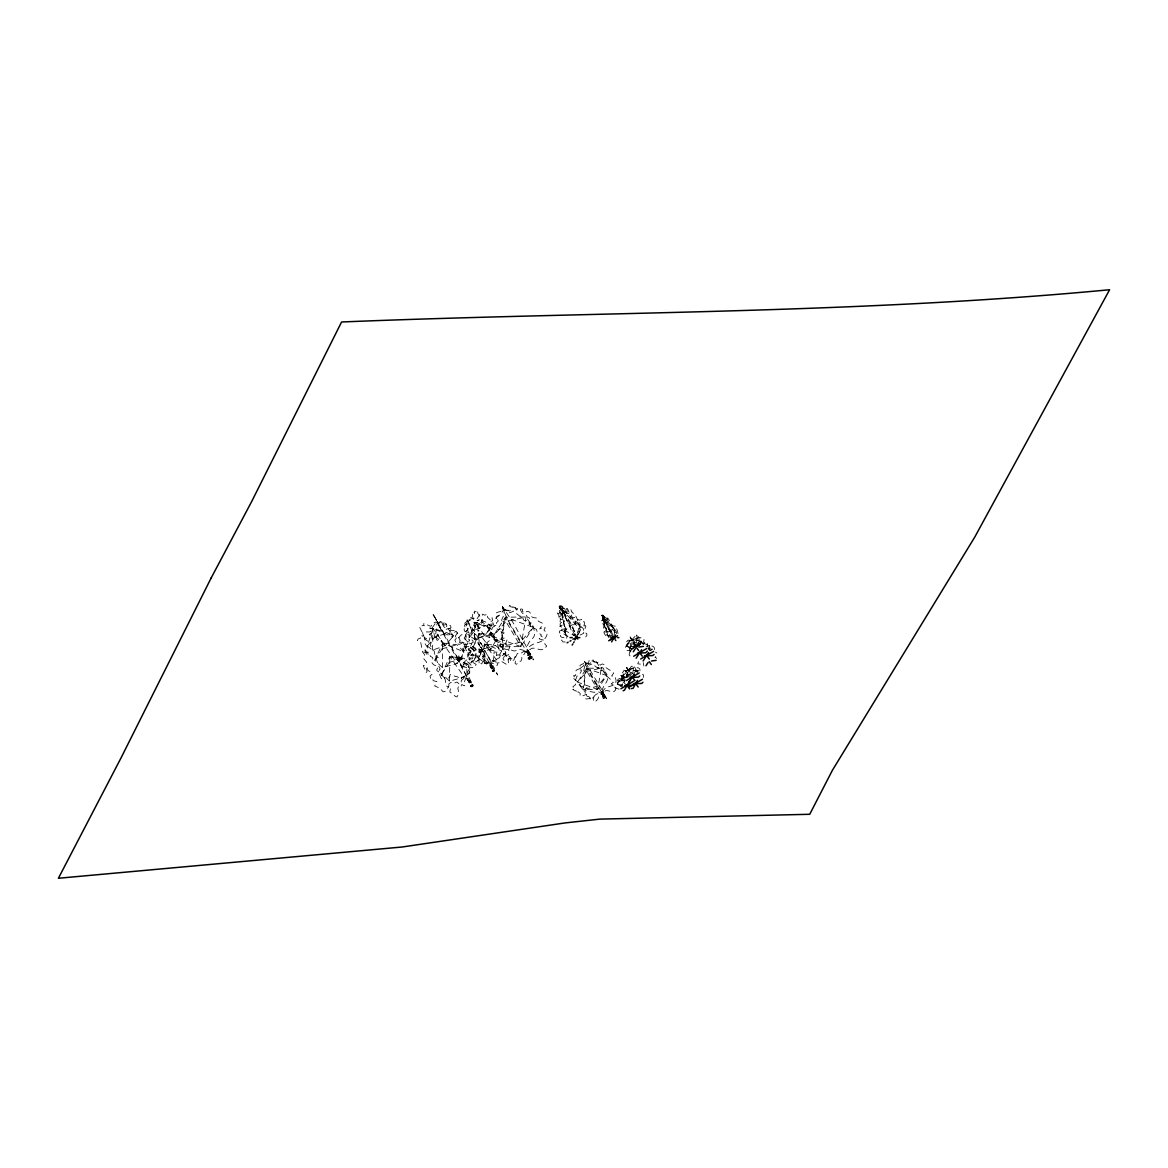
<?xml version="1.0" encoding="UTF-8"?>
<svg xmlns="http://www.w3.org/2000/svg" width="1168" height="1168" viewBox="0 0 1168 1168"><rect width="100%" height="100%" fill="white"/><g stroke="black" fill="none" stroke-linecap="round" stroke-linejoin="round"><path stroke-width="0.75" stroke-dasharray="5 3.75" d="M474.675 639.378L474.748 622.164L485.742 625.683L490.122 628.764L484.589 635.611L474.675 639.378L470.295 636.297L474.748 622.164L490.122 628.764M442.351 667.585L442.672 642.999L456.878 644.736L464.382 652.094L457.111 663.512L442.351 667.585L434.846 660.241L442.672 642.999L464.382 652.094M449.505 681.163L449.826 656.577L464.032 658.314L471.536 665.658L464.265 677.075L449.505 681.163L442 673.805L449.826 656.577L471.536 665.658M432.554 650.123L433.007 628.34L447.329 632.866L452.556 637.027L445.169 645.656L432.554 650.123L427.327 645.962L433.007 628.34L452.556 637.027M630.749 650.43L631.231 648.532L636.107 647.057C640.035 644.459 640.079 636.02 636.969 635.903C636.239 632.457 636.137 639.962 636.107 636.064C635.596 636.91 635.845 634.735 635.115 636.195C634.604 637.407 631.216 638.881 632.019 642.137C629.026 642.502 631.654 647.247 629.727 647.335C632.589 651.569 625.376 655.277 632.122 656.679M643.203 662.548L643.845 665.979M604.498 619.624L601.418 614.952L603.053 619.113L602.192 619.945L603.491 619.274L601.243 615.784L602.659 615.434L604.44 617.536L605.769 617.273L606.44 620.106L607.725 617.872L612.47 625.771L615.2 626.136L614.178 628.939L610.864 624.646L608.762 624.369L608.484 621.887C604.542 612.616 606.718 623.916 604.513 616.748C603.447 617.04 605.608 620.354 607.9 620.821C609.185 624.749 613.185 624.267 611.842 628.559C614.791 625.172 613.682 630.457 615.478 633.596M467.01 675.25C473.274 668.344 467.507 670.768 468.908 665.322L467.302 664.563L463.054 666.256L463.185 664.942C465.667 661.395 466.952 664.972 469.478 662.869L471.463 662.825L471.96 661L473.974 661.146L475.245 657.847C480.501 654.357 474.12 654.854 471.434 654.299C470.675 655.496 473.901 657.073 473.682 654.971C470.193 654.357 478.763 645.86 474.734 650.751C474.88 654.314 473.215 649.904 472.938 648.444C469.609 650.415 470.062 642.02 473.157 642.488C473.639 638.443 468.937 640.896 469.39 636.823C469.697 634.735 471.332 627.829 468.602 632.954L467.288 629.056L467.974 627.493C466.295 624.135 466.485 618.441 471.011 617.273L472.398 617.346L473.025 611.74L474.617 613.317L474.558 611.112L475.989 611.901L477.391 610.192L477.887 613.477L483.362 621.318L485.085 621.478L486.56 625.406L488.166 625.274L488.677 623.96L490.925 627.333L491.261 629.216L488.399 626.968L491.232 633.684L492.692 633.217L494.298 635.231L494.648 640.794L496.809 640.473L498.809 649.583L496.882 652.27L494.108 651.875L493.933 655.847C491.918 656.796 495.363 662.971 492.035 660.212L489.991 662.387L493.874 668.753M624.617 680.199L624.836 681.046M636.472 646.313L633.786 641.933M434.846 660.241L442.117 648.809L442.672 642.999L457.111 663.512M442 673.805L449.271 662.387L449.826 656.577L464.265 677.075M621.537 676.447L622.632 678.783L623.989 676.287L626.617 677.425L626.895 675.951L626.968 677.571M625.391 680.097L623.113 678.068L622.179 686.93L617.273 684.536L620.135 679.353L627.917 676.564L620.135 679.353L626.982 685.426M632.808 673.688L633.363 668.359L638.283 670.768L636.122 674.651M613.988 636.005C615.536 622.602 617.463 630.311 618.018 633.684M472.836 647.189L478.135 638.195L479.026 633.319L489.786 634.677L496.137 640.166L490.837 649.16L479.187 652.678L472.836 647.189L479.026 633.319L496.137 640.166M478.471 657.876L483.771 648.882L484.662 644.006L495.422 645.364L501.773 650.853L496.473 659.847L484.822 663.366L478.471 657.876L484.662 644.006L501.773 650.853M561.852 613.477C559.428 615.755 558.976 612.09 561.063 611.725C559.195 611.156 558.333 606.484 561.837 606.893C564.743 611.287 565.56 610.893 566.889 613.609L569.692 613.448L570.904 615.551C567.429 621.245 576.715 617.449 575.211 621.58C576.364 625.449 582.409 623.654 581.197 627.085C585.927 628.822 581.299 632.443 586.73 633.421L586.905 635.48L585.475 637.129M638.619 661.672L637.743 663.818L643.072 664.461M634.312 673.25L635.085 671.877M656.533 658.475L655.613 657.058M564.319 613.448L561.72 608.922L564.962 630.472L576.306 636.823L579.824 624.573L561.662 609.054L559.808 605.696L563.107 612.222M575.006 635.1L561.253 609.477L559.384 608.251M647.408 646.853C647.773 640.327 647.32 646.05 645.291 645.028M643.291 677.498L643.51 674.754L642.298 674.651M654.401 649.627C655.467 646.415 650.518 644.663 650.109 646.97C650.999 644.911 647.495 645.816 646.065 646.999M643.626 644.079L644.721 642.342L644.751 643.86M635.348 671.469C636.604 667.687 633.83 667.074 633.1 665.41C631.932 668.665 632.954 665.074 631.216 666.432C631.129 667.892 626.048 672.374 624.004 670.213C623.303 673.118 623.143 670.33 621.61 674.739C626.72 676.389 619.493 674.885 622.821 677.849C624.004 678.958 624.457 680.491 624.719 680.448M648.342 648.853C652.036 650.751 648.766 641.962 645.408 644.167M616.573 633.698C617.39 630.691 611.404 625.814 615.229 632.574L602.98 617.054C600.98 611.258 602.075 620.164 603.637 620.967C599.841 618.106 602.863 623.493 602.046 621.785C605.053 619.128 602.907 621.332 604.265 624.34C607.229 628.165 606.323 633.801 608.864 637.538M466.149 677.133L464.411 681.893L465.054 684.185C464.806 688.886 461.389 681.543 461.126 686.215L458.703 685.85L457.812 688.448C459.053 690.23 458.206 699.092 455.564 696.537L451.271 692.945C447.636 692.668 452.804 687.149 448.833 686.58L448.892 683.864L450.877 682.462L453.272 683.543L456.951 682.024L459.243 684.083L461.185 683.265L461.272 680.535L465.565 676.885L469.638 683.441M643.115 644.196C641.933 643.729 645.67 639.874 643.145 638.137C640.181 636.005 640.006 639.728 639.48 637.48C637.173 636.677 634.969 638.838 631.406 640.166C628.048 640.838 634.56 638.794 636.18 640.195C640.4 640.852 639.582 640.925 643.933 644.167M636.487 671.469L637.436 671.542M630.063 652.007L632.209 648.123M639.086 645.773L641.962 640.59L637.042 638.181L632.238 639.699L629.26 640.969L626.398 646.167L631.304 648.561L639.086 645.773L632.238 639.699L626.398 646.167L636.107 647.057L641.962 640.59L632.238 639.699L631.304 648.561L632.122 648.532M577.182 635.45L580.7 629.99L579.824 624.573L571.955 624.822L564.962 630.472L565.838 635.888L561.662 609.054L580.7 629.99L573.707 635.64L561.662 609.054L571.955 624.822L576.306 636.823M479.216 650.722L479.26 651.919L482.326 650.941L481.055 652.605L481.639 650.24L478.895 651.116M654.941 657.555L655.598 656.723M470.295 636.297L475.829 629.45L485.742 625.683M427.327 645.962L434.715 637.334L447.329 632.866M632.399 649.423L635.903 645.554L640.706 644.035L632.925 646.824L635.903 645.554M623.113 678.068L617.273 684.536L622.121 684.974M649.758 649.831L650.226 650.576L651.598 649.7M636.326 647.043C650.138 638.969 637.859 644.4 635.888 645.904C631.581 647.787 636.049 643.962 638.02 645.919M580.058 635.056L583.401 633.479L585.898 626.019L585.066 625.449L582.686 627.114L584.701 623.843L584.058 621.478L578.467 624.997L578.437 623.566L581.795 619.566L578.846 620.164C576.131 615.361 574.16 632.501 575.269 619.113C576.014 615.171 571.765 620.631 571.313 614.368C567.429 613.054 568.13 603.593 565.093 611.506C565.706 607.053 563.078 608.017 562.786 609.01C562.012 606.937 560.844 603.433 559.983 607.973C562.815 614.806 562.129 614.894 562.261 622.164C556.654 624.369 563.721 626.413 561.428 630.632C558.596 630.078 558.538 633.64 561.224 633.26C562.757 634.735 557.837 635.494 562.056 637.48C568.407 636.852 558.946 640.312 562.392 640.955L562.874 641.918L565.385 642.035M478.135 638.195L489.786 634.677M483.771 648.882L495.422 645.364M630.735 650.737L630.019 650.941L630.881 651.131M442.117 648.809L456.878 644.736M449.271 662.387L464.032 658.314M629.26 674.564C625.449 672.87 627.946 677.966 626.749 674.17C626.632 674.155 625.303 674.608 624.836 675.367C623.216 681.002 618.295 678.024 624.909 677.834M651.175 650.138L649.627 650.634M619.113 689.105C617.23 688.682 614.923 688.405 614.003 685.85C615.974 683.703 607.418 684.842 613.317 682.623C611.477 678.871 605.331 676.564 603.812 671.819L602.031 670.125L599.87 670.534L598.293 667.293L596.921 667.527L592.337 663.833L589.621 665.015L584.35 661.57L585.796 663.745L584.263 660.431L603.272 692.098L602.688 691.573L605.579 696.829L603.082 698.274C603.403 690.96 595.505 693.223 594.118 696.537C592.176 697.544 582.817 701.676 585.796 696.303C589.168 691.544 582.365 697.427 579.985 696.011L580.189 693.383L578.16 691.821L575.547 692.77L576.32 691.047L572.773 689.587L575.036 688.186L572.816 686.813L575.722 684.55L574.86 681.397L576.101 678.681C576.174 674.958 580.35 675.089 581.387 670.899L581.168 669.76L579.255 670.578L579.751 668.592L583.241 666.125L585.095 662.738L589.884 663.716L592.468 660.738L597.111 662.971L598.527 661.906L600.089 665.205C602.732 663.701 602.046 663.672 604.119 664.68L605.272 667.001C607.01 668.87 611.93 670.739 613.696 673.235C608.981 678.462 614.032 674.578 614.894 676.608C615.916 678.842 617.799 683.455 612.674 685.514C606.834 687.061 599.199 689.631 605.404 696.318C610.995 706.728 594.41 679.63 604.907 698.041L585.168 664.446M629.406 675.703L628.063 675.44L627.756 676.768M655.438 652.124L656.839 652.956M630.457 647.306C624.5 646.707 625.26 640.692 626.997 641.816C626.647 640.998 629.187 638.546 630.676 641.509C628.734 640.531 620.106 652.255 630.384 650.459M621.318 685.674C617.025 685.952 614.529 678.915 618.339 680.725C616.456 679.25 619.697 678.623 620.062 678.389C624.5 681.105 617.945 679.791 617.376 682.711C618.85 683.776 615.799 684.871 615.536 689.952C613.185 694.537 606.966 688.39 604.455 691.485L602.104 691.471L605.55 697.427L603.111 697.5C602.746 690.755 597.885 694.843 598.366 698.128C597.593 699.982 592.643 705.005 593.578 699.223C594.41 693.748 592.41 700.201 590.19 699.851C590.22 694.405 586.686 698.143 586.511 694.916C582.861 695.106 587.27 691.281 584.029 691.018C585.285 684.93 583.139 678.71 585.299 672.374L584.92 671.162L584.015 672.374L583.839 670.125L585.387 663.263L588.511 663.205L589.314 659.54L592.468 661.219L593.023 659.832L594.673 663.161L595.738 660.957L598.031 664.271C598.396 667.278 601.257 663.745 601.476 667.804C606.396 666.49 601.929 677.513 605.097 671.804C614.178 682.769 595.826 686.098 604.966 696.595L603.871 698.566C603.754 693.12 597.228 689.981 594.293 692.361L585.606 690.682L585.139 689.762L587.124 687.266L584.978 687.762L580.408 685.981C580.029 681.455 576.058 681.908 573.284 677.951C576.934 678.155 574.495 677.221 573.43 675.688C577.926 675.922 574.598 674.243 575.342 671.527C577.518 668.038 579.007 670.344 581.547 667.059C577.459 664.928 581.649 665.38 584.204 662.855C584.803 660.796 586.599 667.337 585.197 664.446M647.758 648.766L652.62 649.218L647.7 646.809M638.283 670.768L628.559 669.877L625.581 671.147L622.719 676.345L627.625 678.739L627.873 668.928M630.822 677.075L622.719 676.345L628.559 669.877L633.363 668.359L625.581 671.147L631.289 676.214M630.705 651.613C627.128 648.576 631.45 647.335 631.129 647.32C630.501 646.05 632.822 645.364 634.239 646.707M561.706 613.58C556.158 611.74 561.574 607.156 562.932 612.163M630.224 637.027L633.844 642.108M634.823 644.152L633.64 642.677L634.823 644.152M626.924 667.76L627.888 669.06M621.318 676.082L622.091 677.221L620.894 675.265L622.705 677.002L621.391 680.024L624.778 681.002M567.998 636.589L562.786 633.173L562.757 632.355L565.268 632.706L564.64 631.8L560.056 629.464L565.779 628.924L559.589 626.165L562.217 625.187L562.246 624.019L560.012 621.493L560.582 618.544L558.1 616.66L559.355 616.427L557.282 612.952L558.83 613.696L561.589 612.966L561.005 615.901L558.319 616.967L559.326 619.128C568.276 619.697 562.626 624.281 565.137 627.085C567.794 629.917 563.852 634.472 566.903 635.407L566.757 638.312L568.115 639.568M612.251 637.056L607.667 635.567L602.98 617.054L614.777 629.815L610.776 629.946L607.229 632.822L607.667 635.567L611.667 635.45L602.98 617.054L607.229 632.822L609.842 634.706M602.031 615.492C603.389 612.908 605.871 621.157 602.133 615.113M631.581 674.505L628.603 669.994L634.268 674.943M491.903 669.147C490.648 661.833 484.413 661.73 481.771 657.277L481.961 656.255L484.764 655.759L483.888 655.014C481.216 653.525 480.603 658.095 478.5 655.832L477.245 656.81L478.369 658.314L477.96 656.153L472.164 654.547L473.186 651.671L468.952 650.372L468.164 648.211C473.288 642.517 472.923 644.079 468.091 642.955C468.821 640.414 462.659 639.422 464.484 637.29C465.652 634.574 473.23 640.152 468.076 634.326C459.9 632.618 474.004 627.391 465.36 628.355L464.528 625.128L466.689 624.194L464.864 621.829L467.974 621.464L476.34 634.531L494.677 668.826M626.676 677.382C626.559 676.009 627.377 670.68 629.64 668.782C631.1 670.403 634.195 665.541 635.582 668.023C634.866 667.892 641.217 666.271 639.933 671.527M631.392 638.458L632.034 639.451L631.508 638.575M502.926 607.637L502.328 606.367L513.686 623.61L531.192 655.35M480.997 647.32L482.399 649.539L480.968 647.306M470.631 627.537C471.857 633.348 483.26 651.54 492.458 668.607M608.951 637.027L606.426 634.779L607.637 634.458L607.214 633.786L604.586 632.049L607.462 631.684L604.06 629.786L605.053 628.063L602.148 622.281L602.6 623.712C606.907 624.997 603.024 626.413 603.549 628.004C605.126 628.457 605.214 631.976 603.929 631.903C603.608 634.589 608.002 636.385 605.842 638.706M625.274 677.382C618.792 674.651 627.493 672.491 626.486 670.928C627.464 669.206 634.195 669.687 636.326 671.731M636.691 646.707L635.217 644.59M626.544 667.381L630.194 674.578M630.501 674.418L629.829 673.615M630.048 636.983L631.231 638.838L630.443 637.699M621.274 675.805L621.697 676.476L621.259 675.673M564.305 613.477L563.852 612.908L576.642 635.261M607.433 626.544L602.761 616.894L610.776 629.946L613.185 636.034M493.582 669.016L490.458 662.577L494.619 661.176C498.59 664.855 496.152 657.832 499.247 657.847L499.919 656.971C499.378 650.737 509.35 659.044 509.19 652.635L508.606 649.569C512.635 643.232 505.043 647.13 505.817 642.999L507 640.006L506.372 638.779L505.029 637.859L502.985 638.429C502.941 636.706 499.218 629.771 501.379 631.946C507.233 637.684 501.758 625.216 498.225 629.859L496.911 628.734L496.488 625.771L493.699 625.201L492.779 622.369L487.348 617.025L487.655 614.047L484.749 615.2L482.647 614.149L481.99 616.076L479.887 614.324L476.909 619.04L474.631 618.631C470.222 617.784 468.324 620.865 465.054 622.836C463.667 624.968 468.31 624.457 466.076 626.793C463.973 627.172 463.404 630.647 465.214 631.684C472.617 627.712 464.441 633.713 465.623 636.633C465.083 637.903 473.595 640.502 467.682 641.378C458.907 643.218 467.463 646.503 467.828 649.043L468.748 650.123L470.719 647.189C475.084 648.853 459.885 660.665 472.982 657.745C467.346 663.234 480.661 663.818 474.471 665.702L473.332 667.702L469.054 667.103C466.689 665.351 459.214 666.519 466.105 667.366C467.638 668.286 472.763 673.834 467.492 674.126L471.901 683.309M490.837 649.16L479.026 633.319L479.187 652.678M496.473 659.847L484.662 644.006L484.822 663.366M484.589 635.611L474.748 622.164L475.829 629.45M633.888 642.882L635.231 644.721M466.426 675.776L457.725 658.489M532.842 659.234L533.484 659.964L532.958 658.475M635.655 646.415L630.662 638.078M604.25 619.828L603.17 618.003L604.075 619.755M445.169 645.656L433.007 628.34L434.715 637.334M466.908 678.418L469.959 683.572M560.173 606.718C562.115 604.542 563.195 607.491 563.531 609.287C564.261 608.586 569.02 608.163 566.495 612.032C568.568 613.448 571.006 605.973 571.517 611.901C573.955 611.813 572.159 615.448 575.795 616.062C578.963 621.595 577.08 623.946 579.824 626.004L579.591 632.049L577.722 635.115M502.941 607.637C505.262 609.462 499.86 615.901 496.064 617.682C494.517 623.07 497.232 617.361 498.327 620.88L496.4 622.953L496.269 625.771C491.159 626.851 492.662 628.413 491.013 631.684L489.45 633.698C488.195 636.954 490.21 638.327 490.487 639.801L486.457 642.94L489.684 644.269L486.399 646.795L488.034 648.342L491.305 648.809L490.356 650.576C492.516 650.138 498.21 650.649 496.385 655.686C498.984 653.058 500.342 657.015 502.839 655.365L504.182 653.394L506.138 653.014L503.028 658.81L503.656 660.124L506.868 659.949L510.474 657.832L511.584 658.971L513.438 658.431L515.979 656.416L517.424 653.365L520.286 653.861L523.673 651.364L525.264 651.51L527.761 655.642M462.017 666.344C463.214 668.636 459.769 662.11 462.046 666.548M603.038 617.478L602.951 617.084M622.602 677.309L622.427 677.119M530.579 655.847L526.403 650.007L529.367 655.555M496.21 672.71L497.699 674.987L496.225 671.95M472.719 629.435L473.39 630.647L472.821 629.61M474.821 634.049C476.369 636.458 473.507 631.727 474.748 633.742M469.682 683.105L465.623 676.287L461.594 677.265C462.075 683.003 457.812 674.87 455.316 676.652C453.899 675.352 448.731 672.301 449.841 676.564L449.038 677.79L445.198 678.637L438.219 671.483C433.591 669.833 442.176 666.665 434.715 665.351L432.496 663.672C429.926 660.548 436.087 658.226 430.335 656.387C428.525 648.284 427.941 654.956 423.327 651.598C422.451 648.196 428.539 651.7 427.955 653.759C429.912 661 422.349 647.452 425.94 649.948L427.984 648.196L424.772 643.261C426.218 638.589 421.064 630.472 419.356 626.588C422.32 627.026 421.692 624.559 424.291 625.785C420.86 619.011 432.569 630.019 431.561 624.632L435.241 622.091L438.453 623.478C443.271 621.186 442.249 626.515 445.154 627.727L447.402 627.931L450.614 631.99C439.927 632.428 461.316 635.231 455.126 639.553L454.907 640.166C457.053 647.072 460.586 638.954 465.112 643.816C463.331 646.678 467.959 651.671 465.959 651.218C463.55 649.89 468.879 644.809 464.733 643.072L462.981 642.269C460.907 644.283 456.469 646.211 458.09 641.349L460.294 641.071L459.623 639.232C458.148 636.166 456.338 626.004 453.856 634.706C451.885 641.539 452.074 629.523 450.366 628.953C448.103 626.968 442.57 633.012 446.921 625.931L446.264 623.916L444.249 622.748L443.081 624.311C438.92 617.711 441.154 624.457 435.08 623.756L431.109 629.231C432.832 635.377 419.385 628.311 423.385 634.998L422.641 636.224L420.976 635.056L420.611 638.093L418.144 638.94L417.414 640.546L420.714 642.239L422.495 651.934L424.772 654.898L423.444 658.372L426.597 662.168L425.021 665.351L423.283 665.41L424.656 669.089C423.896 670.49 426.232 673.921 427.065 671.615L425.838 666.767L427.415 666.928C426.189 672.564 431.824 670.125 432.043 674.257L430.043 676.126L430.904 679.776L432.788 679.309L433.211 680.667L436.92 681.645L434.642 685.923L439.679 688.113L443.227 691.879L445.461 691.208L448.862 686.507L447.913 687.018C444.366 685.747 446.395 681.251 444.497 677.484C441.738 678.287 440.015 668.008 441.489 675.98C443.738 684.959 436.511 670.476 440.146 669.001C437.577 664.154 436.628 659.278 434.759 654.197C435.095 648.751 427.838 646.371 431.269 642.707C429.955 639.582 431.167 639.714 432.379 639.509L431.401 635.728L435.752 633.947L436.978 624.019L442.891 621.639L443.752 625.07L447.767 624.267L450.614 625.8L451.038 627.712C439.007 633.903 463.827 626.325 455.33 635.903C457.871 643.086 459.185 634.136 463.287 634.253C470.003 634.691 462.411 640.619 467.156 642.502L467.653 644.254L463.258 644.429C461.783 649.379 469.098 645.7 471.595 645.992L474.135 647.13C479.858 650.138 471.507 659.059 477.537 660.927L478.938 659.803L479.201 664.534L480.398 663.453L481.712 663.877L485.056 656.255L484.384 660.971L485.435 660.869L486.282 664.11L488.866 662.84L491.567 668.432M624.734 682.214C621.04 674.973 621.887 685.587 620.69 686.054M635.728 646.736L634.326 643.918M457.871 658.489L433.474 614.704L441.183 629.786L438.511 624.909L439.197 626.106M626.909 667.95L627.552 669.016L626.705 667.483M609.93 631.246L610.353 631.903L607.36 626.311M611.229 633.611L609.973 631.392M560.348 606.893L559.122 606.353L559.384 608.528M433.547 615.025C436.438 620.456 431.591 612.207 433.547 615.215M470.952 682.068C464.426 676.126 468.602 669.585 465.609 663.891L464.484 663.351L463.652 664.694C458.688 667.191 465.769 660.416 466.558 660.081L466.47 658.621L467.682 658.416C468.952 651.759 468.937 650.853 462.703 650.182C462.09 655.496 477.61 653.613 474.004 660.708L471.638 661.438L476.237 661.818L478.325 659.891C478.938 661.234 486.297 652.357 483.216 657.715L481.654 659.949C484.764 660.957 483.172 664.592 488.443 662.679L490.998 668.213M530.272 653.905C523.381 648.459 531.98 644.546 535.981 643.145C540.682 642.079 546.376 639.699 547.252 633.494L543.952 630.034L545.193 627.844L544.565 626.822L539.674 628.895L542.419 625.026C544.405 621.595 536.579 623.186 537.28 618.135C535.294 617.595 530.987 618.135 531.44 615.478L529.834 612.266C526.972 610.879 527.907 610.908 524.257 612.996L522.344 611.098C524.461 606.586 516.738 611.317 515.526 607.754L513.278 606.995L509.817 610.995L503.846 609.506L504.547 611.01L502.43 607.959L507.934 620.237L529.279 655.949M470.631 627.523L466.645 619.945L467.901 621.726L469.405 620.325L476.267 623.493L479.128 621.04L481.669 623.318L482.807 622.208L484.37 623.8L487.217 624.135L487.304 626.88L493.261 635.363L496.006 636.969C495.933 642.692 501.685 639.641 502.766 644.254C505.364 649.058 501.13 643.422 499.583 642.838C500.05 648.415 507.306 650.299 505.321 654.299C504.488 657.613 511.555 656.401 508.124 660.577L508.737 663.22C508.095 668.213 500.094 657.701 499.67 662.679L497.203 663.059L497.568 665.103L496.269 665.307L494.502 663.701L490.443 663.03L492.633 668.68M530.243 654.722L527.06 649.393L530.301 649.423C533.791 645.145 542.405 653.642 545.66 647.291L546.712 646.021C542.989 643.787 545.894 639.495 541.791 639.67L539.105 638.794L542.58 637.129L540.74 635.757L541.441 634.866L537.178 632.195L536.579 629.508L530.506 626.15L530.141 622.967L527.44 621.274L527.746 620.383L523.95 620.383L521.76 615.901L519.862 616.222L513.497 611.098L510.036 612.791L505.321 609.594L504.109 609.813L503.729 615.346L501.744 619.814L501.977 622.924L503.218 621.259L503.758 622.924L503.685 628.559C500.254 632.019 501.963 640.925 503.569 644.721L502.298 649.466C506.313 649.058 501.554 652.357 503.685 653.817C507.175 652.678 505.204 659.876 507.788 655.102L509.876 657L510.533 661C511.628 657.715 512.898 661.847 514.139 659.613C515.555 652.503 515.774 660.562 515.03 663.336C517.117 666.753 518.709 659.789 520.884 661.234L521.877 658.635C520.855 652.868 524.198 656.985 525.104 651.905L526.053 651.802L527.951 655.847M458.119 658.942L456.381 655.92L458.163 658.971M529.454 653.598C524.228 648.488 528.491 643.013 531.309 639.144C537.47 636.458 533.163 627.216 532.039 622.894C530.725 621.595 527.79 628.618 529.732 621.215C529.805 619.39 529.776 617.054 527.571 617.317C525.308 612.149 522.782 615.2 521.395 611.711L519.76 608.47C517.424 607.375 518.65 607.17 516.752 610.178L515.219 608.426C515.468 604.133 513.117 607.783 510.912 606.966C508.124 600.994 510.036 614.091 505.467 609.915C502.415 606.703 501.933 612.528 498.926 611.857C493.918 613.273 496.634 613.55 498.561 615.565L496.692 616.354L496.575 618.485L491.962 617.814L492.677 620.69L489.961 621.77L489.699 624.953L491.932 625.814L492.21 622.807L490.94 622.31L491.042 626.953L487.304 627.537L487.392 628.326C494.692 631.654 481.698 629.406 491.48 633.917C490.064 636.837 499.262 636.925 496.984 641.787L503.32 644.269L505.656 643.276C508.43 644.955 498.765 648.474 506.722 649.423C510.781 648.225 512.416 652.138 516.227 650.634C519.059 648.196 527.294 649.89 528.403 655.89M439.299 626.398L470.149 682.798L467.463 677.922M604.586 619.77L612.251 633.742M470.324 681.032L471.273 683.032M480.428 642.575C482.545 647.043 480.033 641.174 480.442 642.561M642.823 643.977C642.458 641.101 640.298 643.247 640.064 640.765C639.67 645.422 640.02 640.093 638.648 642.02C637.451 643.524 637.144 643.714 635.202 646.765M649.598 649.671L649.218 648.766L649.014 649.817M438.409 657.715C433.781 657.978 436.423 652.562 438.409 657.715M462.718 648.225C464.076 655.087 464.324 644.269 462.718 648.225M441.212 641.48C442.789 644.532 440.876 637.378 441.212 641.48M429.196 634.735C431.985 636.589 431.751 630.954 429.196 634.735M478.953 625.099L476.938 624.719L478.953 625.099M471.522 648.707L473.989 650.415L471.522 648.707M479.172 619.901L477.143 620.69L479.172 619.901M458.849 655.715C456.308 662.329 461.988 654.533 458.849 655.715M437.255 634.166C436.321 637.1 441.124 635.859 437.255 634.166M468.733 658.752C471.376 663.351 469.536 654.445 468.733 658.752M490.575 632.647C490.268 638.487 492.75 630.822 490.575 632.647M436.847 638.385C435.43 642.342 441.008 639.042 436.847 638.385M462.105 659.175C458.192 662.154 458.79 656.664 462.105 659.175M469.39 652.109C472.076 656.474 470.222 645.977 469.39 652.109M462.367 656.547C458.732 662.46 458.133 655.628 462.367 656.547M481.42 619.931C482.983 627.654 481.566 615.069 481.42 619.931M637.042 638.181L636.107 647.057L629.26 640.969L637.042 638.181M473.945 618.281C472.733 621.434 472.763 616.383 473.945 618.281M477.96 626.734C477.435 630.092 480.705 626.223 477.96 626.734M436.861 636.166C435.956 641.188 435.022 634.268 436.861 636.166M424.437 637.699L424.612 638.619C431.386 644.984 427.722 638.064 424.437 637.699M477.814 629.888C477.522 632.487 480.457 630.516 477.814 629.888M505.408 617.23L500.24 646.853L520.87 646.576L533.25 627.333L526.038 616.952L505.408 617.23L493.027 636.472L500.24 646.853L520.344 642.283L533.25 627.333L505.408 617.23L505.934 621.522L520.87 646.576L526.038 616.952L505.934 621.522L493.027 636.472L520.87 646.576L520.344 642.283L505.408 617.23M586.497 668.271L582.759 689.631L597.651 689.427L606.572 675.542L601.374 668.067L586.497 668.271L577.561 682.141L582.759 689.631L597.271 686.331L606.572 675.542L586.497 668.271L586.876 671.366L597.651 689.427L601.374 668.067L586.876 671.366L577.561 682.141L597.651 689.427L597.271 686.331L586.497 668.271M475.726 626.355C474.296 628.413 474.719 623.376 475.726 626.355M481.858 649.977L478.851 649.335L481.858 649.977M432.189 628.501L429.853 628.077L432.189 628.501M452.293 648.079L452.6 648.809L452.293 648.079M561.633 609.185L561.063 608.382L561.589 609.229M566.991 620.617L566.392 619.799L566.991 620.617M490.005 659.584L487.187 654.664L490.005 659.584M479.347 645.262L477.858 642.663L479.376 645.262M459.345 662.052L458.104 659.978L459.345 662.052M437.212 621.449L438.131 623.084L437.212 621.449M443.095 632.165L441.898 630.005L443.095 632.165"/><path stroke-width="1.5" d="M615.361 636.94L613.112 639.203M617.536 635.713L616.018 636.706M611.171 639.436L610.441 639.743M574.101 641.801L573.736 642.561M572.875 643.948L572.145 645.028M647.364 651.116L645.787 652.795L637.509 653.058M493.188 671.308L493.874 670.052M529.498 659.234L531.017 656.504M635.363 648.576L633.29 651.773M641.641 649.729L636.137 658.168M629.713 680.681L624.471 690.157L623.157 690.77M634.297 674.053L628.793 682.506M648.634 652.503L643.13 660.942M637.509 680.375L633.144 688.273L631.26 688.609M648.05 662.548L645.977 665.745M471.288 686.507L472.237 684.915M646.59 648.605L633.713 656.241M653.584 651.379L640.706 659.015M639.246 672.929L626.369 680.579M633.801 681.119L620.923 688.77M642.458 679.25L629.596 686.886M610.017 639.976L608.718 640.779M618.894 637.64L617.653 637.626M570.933 640.604L570.042 641.188M634.312 684.025L632.983 685.324L624.705 685.572M568.144 642.166L567.108 642.867M611.623 641.874L612.718 640.02M492.677 671.118L494.254 670.198M528.403 658.825L531.863 656.81M470.835 686.317L472.865 685.193M643.437 646.371L638.808 647.057M656.124 660.343L651.481 661.015M614.864 636.268L615.507 634.954M612.134 637.845L610.397 637.918M572.247 637.582L570.013 637.626M579.868 637.64L575.999 637.524M528.447 657.759L531.834 657.657M644.488 655.832L652.781 655.569L654.08 654.401M492.692 670.607L494.239 670.563M630.151 677.382L638.443 677.133L639.743 675.951M633.377 683.703L641.655 683.455L642.955 682.273M470.879 685.835L472.792 685.835M649.306 659.044L646.313 655.029M634.969 680.608L631.99 676.593M626.53 684.784L629.537 688.886M572.933 639.173L577.401 637.188M574.919 639.918L576.977 636.954M612.499 637.83L615.653 637.728M612.105 638.823L614.485 638.02L614.543 636.648M638.662 650.547L636.56 647.7M651.335 664.504L649.247 661.657M638.195 687.032L635.202 682.9M615.346 639.816L615.828 640.56M613.185 636.794L612.543 635.874M639.334 652.255L642.269 656.153M614.018 638.064L614.587 638.75M529.615 656.65L530.929 658.504M493.246 670.096L493.845 670.943M471.405 685.368L472.076 686.492M613.361 637.013L614.003 638.035M576.408 637.129L577.81 639.027M211.204 577.883L121.282 757.433L58.4 878.263L402.142 847.004L565.093 822.929L599.856 819.118L809.731 814.286L832.419 770.252L974.754 537.105L1109.6 289.737C854.246 314.017 597.607 311.447 341.582 321.988L251.66 501.554L211.204 577.883"/></g></svg>
